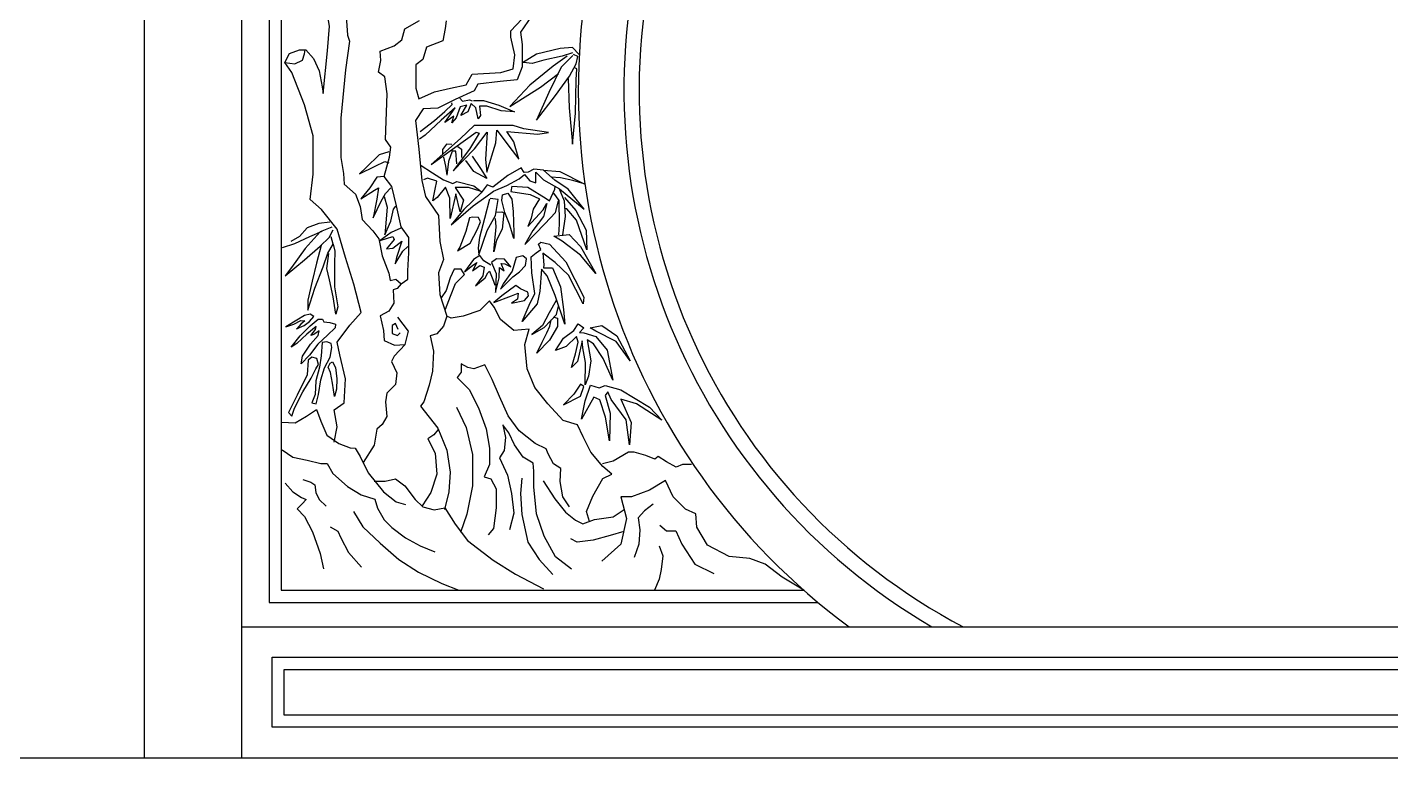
# Model space of a CAD drawing. Extents: x -66030 to 95157, y -13132 to 45879.
# Drawn here: x -44805 to -42565, y 39315 to 40515 of the extents above; entities that cross this region are included whole.
import ezdxf

# ---------------------------------------------------------------- set-up
doc = ezdxf.new("R2010")
doc.units = 0
doc.header["$LTSCALE"] = 100
doc.header["$MEASUREMENT"] = 0
for name, color, linetype in [('3', 11, 'CONTINUOUS'), ('4', 121, 'CONTINUOUS'), ('7', 105, 'CONTINUOUS')]:
    doc.layers.add(name, color=color, linetype=linetype)

msp = doc.modelspace()

# ---------------------------------------------------------------- linework, layer by layer
at = {"layer": '3', "color": 2}
msp.add_line((-66009.4, 39315.3), (95156.9, 39315.3), dxfattribs=at)
at = {"layer": '3', "linetype": 'ByBlock'}
for points in [[(-42119.6, 39570.3), (-41217.6, 39570.3), (-41217.6, 41665.3), (-44407.6, 41665.3), (-44407.6, 39570.3), (-44407.6, 39570.3), (-43505.5, 39570.3)], [(-44381.9, 40457.2), (-44365.2, 40455.2), (-44352.7, 40461.4), (-44349.6, 40471.4), (-44348.3, 40478.3)], [(-43917.9, 40467.9), (-43941, 40451.2), (-43979.3, 40420.1), (-44012, 40385.1), (-43961.8, 40416.9), (-43932.3, 40439.2)], [(-43898, 40470.3), (-43909.2, 40482.2), (-43929.1, 40480.6), (-43968.1, 40471), (-43991.2, 40456.7)], [(-43909.2, 40473.4), (-43925.9, 40467.9), (-43956.2, 40461.5), (-43975.3, 40455.9), (-43989.7, 40457.5)], [(-43908.4, 40468.7), (-43927.5, 40449.6), (-43948.2, 40408.2), (-43968.1, 40362.8), (-43937.1, 40403.4), (-43914, 40435.2), (-43902.8, 40455.1), (-43900.4, 40467.1), (-43907.6, 40470.3)], [(-43916.3, 40431.3), (-43914.8, 40382.7), (-43909.2, 40323), (-43904.4, 40374), (-43902.8, 40428.9), (-43902, 40447.2), (-43905.2, 40448.8)], [(-44094.3, 40398.8), (-44089.6, 40394.1), (-44078.2, 40395.9), (-44073.8, 40394.2)], [(-44071.6, 40395), (-44055.5, 40395), (-44030, 40387.4), (-44004.4, 40376.1), (-44026.2, 40378), (-44049.8, 40385.5), (-44062.1, 40385.5), (-44060.2, 40370.4), (-44064, 40364.7), (-44067.8, 40382.7), (-44075.4, 40390.3), (-44081.1, 40376.1), (-44092.4, 40370.4), (-44082.9, 40387.4), (-44093.4, 40384.6), (-44100, 40366.6), (-44107.6, 40358.1), (-44103.8, 40369.5), (-44118.9, 40359.1), (-44101.9, 40382.7), (-44124.6, 40362.9), (-44151.1, 40338.3), (-44160.5, 40331.7)], [(-44159.6, 40344), (-44135.9, 40361.9), (-44118.9, 40377), (-44106.6, 40388.4), (-44107.6, 40391.2)], [(-43948.4, 40342.6), (-43989, 40348.2), (-44006.7, 40353.8), (-44070.6, 40353.8), (-44092.9, 40332.3), (-44141.4, 40290), (-44067.3, 40343), (-44062.6, 40341.2), (-44078.5, 40315.1), (-44105.1, 40279.7), (-44070.1, 40315.6), (-44049.1, 40343), (-44051.9, 40297.9), (-44050, 40277.4), (-44035.1, 40325.3), (-44033.3, 40346.3), (-44008.1, 40312.8), (-43997.3, 40298.8), (-44005.3, 40327.2), (-44016.9, 40344), (-43966.1, 40339.8), (-43948.4, 40342.6)], [(-44211, 40310.5), (-44226.7, 40306), (-44248.1, 40284.7), (-44259.3, 40274.6), (-44233.5, 40286.9), (-44217.7, 40294.8), (-44211, 40292.5)], [(-44107.6, 40322.5), (-44116.3, 40323.1), (-44122.5, 40314.5), (-44122.5, 40307)], [(-44098.9, 40290.9), (-44100.8, 40312), (-44107, 40312), (-44112.6, 40294.6), (-44115.7, 40272.3)], [(-44097.7, 40319.4), (-44091.5, 40315.1), (-44091.5, 40301.5)], [(-44159.2, 40289.1), (-44139.2, 40276.1), (-44121.3, 40264.9), (-44105.8, 40258.7), (-44098.9, 40261.8), (-44071, 40255), (-44059.2, 40245.7), (-44079.7, 40251.9), (-44102, 40251.9), (-44088.4, 40231.5), (-44093.4, 40212.3), (-44100.8, 40241.4), (-44110.1, 40201.1), (-44110.7, 40234.6), (-44117.5, 40252.5), (-44131.2, 40235.8), (-44138.6, 40230.2), (-44134.9, 40249.4), (-44131.8, 40262.4), (-44147.3, 40267.4), (-44154.1, 40264.9)], [(-44121.3, 40302.1), (-44117.5, 40287.2), (-44115.7, 40272.3)], [(-44073.7, 40303.3), (-44060, 40283.2), (-44049.9, 40266.7), (-44071, 40278.6), (-44082.9, 40294.1), (-44084.7, 40295.9)], [(-43988.5, 40276.7), (-43993.5, 40284.1), (-44015.2, 40271.7), (-44040, 40252.5)], [(-44218.8, 40270.2), (-44230.5, 40269), (-44242.3, 40251.7), (-44256.8, 40233.7), (-44234.6, 40247.5), (-44227.7, 40251.7), (-44230.5, 40233), (-44236.7, 40202.5), (-44223.5, 40229.5), (-44216.6, 40242), (-44207.6, 40251.7)], [(-44040, 40252.5), (-44049.3, 40256.2), (-44059.2, 40243.2), (-44087.8, 40216), (-44108.2, 40190.6), (-44072.3, 40222.2), (-44051.2, 40237), (-44038.8, 40246.3), (-44017.1, 40255.6), (-43996.6, 40266.1), (-43987.9, 40273.6), (-43979.2, 40263.1), (-43969.3, 40260), (-43969.3, 40277.3), (-43956.9, 40264.9), (-43930.3, 40250), (-43889.9, 40216.6), (-43916, 40249.4), (-43938.3, 40264.3), (-43956.9, 40280.4), (-43972.4, 40282.3), (-43981.7, 40277.3), (-43988.5, 40276.7)], [(-43956.9, 40280.4), (-43929.6, 40278.5), (-43889.9, 40258.1), (-43908.5, 40263.7), (-43929, 40268), (-43944.5, 40269.2)], [(-44023.9, 40240.1), (-44015.2, 40242.6), (-44009, 40232.7), (-44006.5, 40212.9), (-44005.3, 40177.6), (-44005.3, 40168.3), (-44012.7, 40191.8), (-44020.2, 40211), (-44025.1, 40230.8), (-44023.9, 40240.1)], [(-44009, 40254.4), (-44010.3, 40245.7), (-43978.6, 40240.8), (-43963.1, 40233.3)], [(-44009, 40254.4), (-43982.3, 40252.5), (-43952.6, 40233.9), (-43947, 40230.2), (-43938.3, 40249.4), (-43937.7, 40254.4)], [(-43940.2, 40242.6), (-43931.5, 40230.8), (-43930.9, 40191.8), (-43932.1, 40174.5)], [(-43924.7, 40174.5), (-43920.3, 40204.2), (-43922.2, 40229.6), (-43930.3, 40249.4)], [(-44218.7, 40237.1), (-44213.8, 40219.8), (-44217.3, 40174.1), (-44207.6, 40196.9), (-44203.4, 40216.4), (-44199.2, 40221.2)], [(-44045.6, 40232.7), (-44053.7, 40201.1), (-44061.7, 40170.1), (-44064.2, 40152.8), (-44063, 40141.6), (-44049.3, 40181.3), (-44035.7, 40206.1), (-44031.3, 40232.1), (-44044.4, 40233.9)], [(-43963.1, 40233.3), (-43973.7, 40216.6), (-43976.8, 40201.7), (-43982.3, 40188.1), (-43957.5, 40215.4), (-43951.3, 40225.9), (-43956.9, 40204.2), (-43974.3, 40181.3), (-43987.3, 40158.4), (-43954.4, 40192.4), (-43937.1, 40211), (-43932.1, 40230.2)], [(-43922.2, 40235.8), (-43903.6, 40214.1), (-43886.8, 40181.9), (-43885.6, 40149.7), (-43902.3, 40198.6), (-43918.5, 40217.2), (-43921.6, 40217.8)], [(-44307.9, 40194.9), (-44325.9, 40192.7), (-44345.1, 40185.9), (-44357.5, 40171.3), (-44372.1, 40163.4)], [(-44063.6, 40203), (-44073.5, 40203.6), (-44078.5, 40202.3), (-44084.1, 40180), (-44094, 40154), (-44098.3, 40147.8), (-44077.2, 40160.8), (-44065.4, 40183.8), (-44060.5, 40195.5), (-44063.6, 40203)], [(-44035.1, 40211.6), (-44025.1, 40212.3), (-44022, 40210.4), (-44024.5, 40183.8), (-44033.8, 40165.8), (-44038.2, 40146.6), (-44034.4, 40187.5), (-44035.7, 40201.1)], [(-44385.6, 40153.3), (-44365.4, 40160), (-44340.6, 40171.3), (-44320.3, 40180.3)], [(-44304.5, 40187), (-44323.7, 40179.2), (-44348.4, 40152.1), (-44371, 40120.6), (-44381.1, 40107.1), (-44349.6, 40133), (-44323.7, 40155.5), (-44309, 40170.1), (-44302.2, 40182.5)], [(-44322.3, 40157), (-44329.7, 40127.6), (-44337, 40098.2), (-44343.7, 40066.8), (-44343.7, 40050.8), (-44332.3, 40086.9), (-44319, 40121.6), (-44310.9, 40144.3), (-44302.2, 40159), (-44305.6, 40171)], [(-44190.9, 40185.2), (-44206.9, 40178.2), (-44224.9, 40165.1), (-44204.1, 40171.3), (-44202, 40166.4), (-44214.5, 40151.2), (-44204.1, 40152.6), (-44189.5, 40163.7), (-44198.5, 40137.3), (-44200.6, 40126.9), (-44188.1, 40147.7), (-44179.8, 40155.4)], [(-43939.8, 40172.1), (-43914.7, 40175.1), (-43895.7, 40155), (-43870.6, 40110.9), (-43895.7, 40141), (-43925.8, 40164.1), (-43939.8, 40172.1)], [(-44302.2, 40159), (-44299.6, 40147.7), (-44300.2, 40126.9), (-44300.2, 40088.9), (-44294.9, 40056.1), (-44298.2, 40044.1), (-44302.2, 40072.2), (-44308.3, 40100.2), (-44312.9, 40118.9), (-44309.6, 40143.6)], [(-43960.9, 40162.1), (-43946.9, 40159.1), (-43919.8, 40130), (-43890.7, 40071.8), (-43891.7, 40060.8), (-43915.7, 40107.9), (-43937.8, 40129), (-43957.9, 40144), (-43955.9, 40125), (-43956.9, 40120), (-43941.8, 40120), (-43928.8, 40088.9), (-43923.8, 40051.8), (-43921.8, 40027.7), (-43937.8, 40074.8), (-43950.9, 40106.9), (-43959.9, 40118), (-43962.9, 40081.9), (-43966.9, 40060.8), (-43992, 40031.7), (-43980, 40058.8), (-43970.9, 40077.9), (-43976, 40111.9), (-43977, 40138), (-43968.9, 40145), (-43960.9, 40150), (-43964.9, 40159.1), (-43960.9, 40162.1)], [(-44043.4, 40124.7), (-44055, 40131.5), (-44061.2, 40140.4), (-44071.5, 40133.6), (-44086.6, 40113.7), (-44073.5, 40124), (-44066, 40128.8), (-44073.5, 40115.1), (-44061.2, 40124), (-44054.3, 40121.3), (-44056.4, 40106.9), (-44068.7, 40090.4), (-44052.3, 40103.5), (-44048.2, 40111.7), (-44045.4, 40114.4), (-44038.6, 40098), (-44036.5, 40091.8)], [(-44010.5, 40121.9), (-44020.7, 40134.3), (-44033.8, 40135), (-44042, 40128.8), (-44034.4, 40111), (-44035.8, 40079.5), (-44029.6, 40103.5), (-44029, 40120.6), (-44021.4, 40115.1), (-44026.2, 40127.4), (-44020.1, 40126.7), (-44010.5, 40121.9)], [(-43984.4, 40135), (-43990.6, 40139.7), (-44001.5, 40137), (-44008.4, 40114.4), (-44022.8, 40093.9), (-44027.6, 40085), (-44007, 40105.5), (-43996.1, 40113.7), (-43986.5, 40124), (-43984.4, 40135)], [(-44117.6, 40052.4), (-44109.4, 40073.4), (-44101.1, 40094.5), (-44086.4, 40109.1), (-44092.1, 40118), (-44103.6, 40118), (-44110, 40103.4), (-44116.4, 40083), (-44125.1, 40070.7)], [(-43982.6, 40080.3), (-43994.4, 40085.7), (-44001.9, 40091), (-44025.4, 40073.9), (-44038.2, 40063.2), (-44009.3, 40073.9), (-43998.6, 40078.2), (-43999.7, 40068.6), (-44009.3, 40062.2), (-43988, 40066.5), (-43981.5, 40073.9), (-43982.6, 40080.3)], [(-43936.1, 40066.5), (-43947.6, 40046), (-43958.4, 40025.5), (-43975.9, 40010.5), (-43955.4, 40021.9), (-43945.2, 40032.8), (-43935.5, 40043.6), (-43931.9, 40056.9)], [(-44362.5, 40019.8), (-44349.8, 40025.5), (-44341.2, 40031.9), (-44334.3, 40039.9), (-44340.1, 40043.9), (-44349.2, 40041.6), (-44361.9, 40034.1), (-44380.2, 40023.3), (-44367, 40027.3), (-44355.6, 40033.6), (-44348.7, 40033), (-44355.6, 40027.8), (-44361.9, 40019.8)], [(-43939.7, 40038.8), (-43933.7, 40037.6), (-43933.7, 40023.7), (-43947, 40001.4), (-43967.5, 39979.7), (-43959, 39997.8), (-43951.2, 40013.5), (-43946.4, 40024.3), (-43944, 40034.6)], [(-44371.6, 39990), (-44356.7, 40008.3), (-44340.1, 40025), (-44326.9, 40035.9), (-44320, 40035.9), (-44317.7, 40031.3), (-44307.9, 40030.1), (-44298.7, 40027.3), (-44299.3, 40021.5), (-44311.4, 40009.5), (-44327.4, 39994.6), (-44341.2, 39976.8), (-44355, 39962.5), (-44352.7, 39975.1), (-44339.5, 39994.6), (-44326.9, 40008.9), (-44325.1, 40016.4), (-44334.3, 40010.6), (-44338.9, 40008.9), (-44331.5, 40018.7), (-44330.3, 40023.8), (-44345.8, 40011.2), (-44361.9, 39995.7), (-44371.6, 39990)], [(-43890.3, 40013.1), (-43870.7, 40007.5), (-43852, 39985.1), (-43842.6, 39935.6), (-43858.5, 39971.1), (-43874.4, 39995.4), (-43884.7, 40001.9), (-43879.1, 39967.4), (-43882.8, 39942.1), (-43888.4, 39928.1), (-43887.5, 39964.6), (-43892.2, 39988.8), (-43893.1, 40000.1), (-43900.6, 39966.4), (-43910.9, 39956.2), (-43904.3, 39978.6), (-43899.7, 39998.2), (-43902.5, 40007.5), (-43919.3, 39990.7), (-43937.1, 39984.2), (-43924, 40004.7), (-43907.1, 40016.9), (-43899.7, 40028.1), (-43890.3, 40021.5), (-43897.8, 40014.1), (-43890.3, 40013.1)], [(-43880.2, 40021.5), (-43860.7, 40025.6), (-43836.4, 40008.6), (-43814.5, 39967.2), (-43837.2, 39998.8), (-43870.5, 40015.8), (-43880.2, 40021.5)], [(-44305.6, 39995.7), (-44312.5, 39998.6), (-44320.5, 39997.4), (-44322.3, 39975.7), (-44324.6, 39956.7), (-44330.9, 39934.4), (-44332, 39912), (-44337.2, 39898.2), (-44330.3, 39896.5), (-44326.3, 39912), (-44322.8, 39936.1), (-44316.5, 39955.6), (-44307.3, 39973.4), (-44304.5, 39989.4), (-44305.6, 39995.7)], [(-44326.3, 39961.3), (-44329.2, 39971.1), (-44337.2, 39973.4), (-44343.5, 39968.2), (-44345.2, 39944.1), (-44361.3, 39910.9), (-44375.7, 39882.2), (-44370.5, 39876.5), (-44365.9, 39889.6), (-44352.1, 39916.6), (-44338.3, 39939), (-44330.9, 39954.4), (-44326.3, 39961.3)], [(-44307.3, 39963.6), (-44303.3, 39965.9), (-44298.7, 39956.2), (-44296.4, 39937.8), (-44297, 39920.6), (-44299.9, 39908.6), (-44303.3, 39930.4), (-44306.8, 39948.1), (-44310.8, 39956.7), (-44307.3, 39963.6)], [(-43914.2, 39727.7), (-43925, 39744), (-43929.3, 39768.9), (-43928.3, 39790.5), (-43940.2, 39798.1), (-43948.8, 39814.3), (-43952.1, 39823), (-43970.5, 39831.7), (-43996.5, 39852.2), (-44015, 39877.1), (-44029, 39908.5), (-44041, 39936.7), (-44052.9, 39960.5), (-44071.3, 39954), (-44081.1, 39956.1), (-44091.9, 39962.6), (-44091.9, 39948.6), (-44098.4, 39939.9), (-44078.9, 39920.4), (-44063.7, 39890.1), (-44050.7, 39855.5), (-44045.3, 39824.1), (-44045.3, 39797), (-44054, 39776.5), (-44043.1, 39773.2), (-44034.5, 39757), (-44034.5, 39725.6), (-44038.8, 39692), (-44047.5, 39681.2)], [(-43896, 39929.1), (-43907.1, 39912.5), (-43923.8, 39895.1), (-43896, 39909.3), (-43890.5, 39925.2), (-43896, 39929.1)], [(-43879.4, 39927.6), (-43865.1, 39922.8), (-43855.6, 39926.8), (-43829.5, 39919.6), (-43782.7, 39891.1), (-43762.1, 39869.7), (-43804.1, 39896.7), (-43829.5, 39904.6), (-43812.8, 39865.8), (-43815.2, 39829.4), (-43820.7, 39870.5), (-43845.3, 39903.8), (-43850.9, 39916.5), (-43855.6, 39910.1), (-43846.9, 39881.6), (-43848.5, 39835.7), (-43854.8, 39874.5), (-43864.3, 39903), (-43873.8, 39907.8), (-43894.5, 39871.3), (-43888.1, 39901.4), (-43879.4, 39927.6)], [(-44099.7, 39891), (-44083.9, 39858), (-44073.3, 39813.2), (-44073.3, 39761.8), (-44082.6, 39715.6), (-44093.1, 39685.3)], [(-43910.9, 39624.9), (-43936.9, 39645.5), (-43955.4, 39679), (-43968.4, 39715.8), (-43972.7, 39760.2), (-43972.7, 39786.2), (-43973.8, 39799.2), (-43990, 39808.9), (-44004.1, 39829.5), (-44013.9, 39849), (-44023.6, 39862), (-44019.3, 39841.4), (-44021.5, 39819.8), (-44029, 39807.8), (-44016, 39779.7), (-44009.5, 39749.4), (-44005.2, 39716.9), (-44012.8, 39689.9)], [(-44129.6, 39854.4), (-44137, 39845.7), (-44147, 39839.4), (-44134.6, 39815.8), (-44132.1, 39780.9), (-44142, 39751), (-44156.3, 39728.9)], [(-44386.4, 39820.9), (-44368.5, 39809.2), (-44345.1, 39803.9), (-44322.7, 39798.5), (-44312, 39798.5), (-44303, 39782.4), (-44278.8, 39760.9), (-44256.4, 39747.4), (-44233.9, 39740.3), (-44229.5, 39725), (-44218.7, 39706.2), (-44206.1, 39693.7), (-44183.7, 39676.7), (-44159.5, 39663.2), (-44135.3, 39653.4)], [(-44352.3, 39772.5), (-44338.9, 39768), (-44332.6, 39763.5), (-44330.8, 39751), (-44325.4, 39739.4), (-44313.8, 39728.6)], [(-43992.2, 39774.3), (-43994.4, 39749.4), (-43992.2, 39714.8), (-43982.4, 39669.3), (-43964, 39641.1), (-43941.3, 39616.2)], [(-43957.3, 39770.3), (-43938.1, 39740.7), (-43920.4, 39718.6), (-43904.1, 39705.3), (-43892.3, 39699.4), (-43873.1, 39706.8), (-43842, 39711.2), (-43824.3, 39723)], [(-44381, 39766.2), (-44368.5, 39751.9), (-44354.1, 39742.9), (-44346.9, 39739.4), (-44353.2, 39732.2), (-44361.3, 39724.1), (-44349.6, 39711.6), (-44336.2, 39686.5), (-44323.6, 39650.7), (-44318.2, 39625.6)], [(-43776.4, 39731.6), (-43790.5, 39720.7), (-43801.4, 39709.5), (-43798.2, 39689.5), (-43799.8, 39666.2), (-43807.6, 39644.4)], [(-44307.5, 39694.6), (-44294.9, 39687.4), (-44289.5, 39676.7), (-44277, 39652.5), (-44255.5, 39628.3)], [(-43824.8, 39687.2), (-43847, 39680.1), (-43875.2, 39672.5), (-43901.2, 39669.3), (-43912, 39674.7)], [(-43765.5, 39697.3), (-43754.6, 39688), (-43739, 39688), (-43729.6, 39666.2), (-43707.8, 39633.5), (-43676.6, 39617.9)], [(-43766.5, 39663.2), (-43760.5, 39646.7), (-43763.2, 39624.3), (-43766.5, 39608.4), (-43774.4, 39590.3)]]:
    msp.add_lwpolyline(points, dxfattribs=at)
msp.add_lwpolyline([(-42306.8, 39530.3, 0.761895), (-42812.6, 41432.7, 0.761895), (-43318.4, 39530.3)], format="xyb", dxfattribs=at)
msp.add_lwpolyline([(-44382.6, 39385.3), (-44382.6, 39460.3), (-41242.6, 39460.3), (-41242.6, 39385.3)], close=True, dxfattribs=at)
at = {"layer": '4', "linetype": 'ByBlock'}
for p, q in [((-44612.6, 39315.3), (-44612.6, 41715.3)), ((-43266.9, 39530.3), (-42358.3, 39530.3)), ((-44612.6, 39315.3), (-41012.6, 39315.3))]:
    msp.add_line(p, q, dxfattribs=at)
msp.add_lwpolyline([(-42358.3, 39530.3, 0.779627), (-42812.6, 41407.7, 0.779627), (-43266.9, 39530.3, 0.720171)], format="xyb", dxfattribs=at)
at = {"layer": '7', "linetype": 'ByBlock'}
for p, q in [((-44452.6, 39315.3), (-44452.6, 41715.3)), ((-44452.6, 39530.3), (-41172.6, 39530.3))]:
    msp.add_line(p, q, dxfattribs=at)
for points in [[(-42096.3, 39590.3), (-41237.6, 39590.3), (-41237.6, 41645.3), (-44387.6, 41645.3), (-44387.6, 39590.3), (-43528.8, 39590.3)], [(-43870.2, 40716), (-43866.6, 40701.7), (-43878.5, 40681.5), (-43884.5, 40666), (-43903.6, 40651.7), (-43908.3, 40645.7), (-43914.3, 40619.5), (-43937, 40607.6), (-43958.5, 40589.7), (-43962.1, 40563.5), (-43976.4, 40533.7), (-43994.3, 40507.4), (-43991.9, 40487.2), (-43991.9, 40450.2), (-44000.2, 40428.8), (-44027.7, 40426.4), (-44064.7, 40421.6), (-44070.6, 40410.9), (-44101.7, 40396.6), (-44130.3, 40382.3), (-44154.2, 40381.1), (-44167.3, 40362)], [(-44318.9, 40406.5), (-44311.6, 40476.4), (-44308.2, 40517.1), (-44312.8, 40542.6), (-44310.5, 40580.9), (-44312.8, 40609.9), (-44345.3, 40649.3)], [(-44282.2, 40549.6), (-44278.9, 40502.4), (-44275.6, 40492.5), (-44282.2, 40445.2), (-44289.9, 40366.1), (-44289.9, 40301.3), (-44285.5, 40274.9), (-44284.4, 40257.3), (-44265.7, 40240.9), (-44258, 40221.1), (-44254.6, 40199.4), (-44237, 40180.7), (-44227.1, 40167.5), (-44221.6, 40140), (-44210.6, 40111.5), (-44208.4, 40099.4), (-44199.6, 40101.6), (-44190.8, 40093.9), (-44197.4, 40086.2), (-44204, 40084), (-44202.9, 40062), (-44210.6, 40048.8), (-44224.9, 40041.1), (-44219.4, 40017), (-44218.3, 40000.5), (-44201.8, 39992.8), (-44184.2, 39993.9), (-44178.7, 40015.9), (-44196.3, 40038.9)], [(-44190.8, 40093.9), (-44179.4, 40101.4), (-44179.4, 40115.3), (-44178.1, 40144.5), (-44178.1, 40169.9), (-44190.8, 40187.7), (-44198.5, 40222), (-44206.1, 40253.7), (-44218.8, 40270.2), (-44209.9, 40301.9), (-44207.4, 40318.5), (-44216.3, 40331.1), (-44213.7, 40406.1), (-44217.5, 40434), (-44227.7, 40441.6), (-44223.9, 40460.6), (-44225.2, 40475.9), (-44202.3, 40484.8), (-44189.5, 40494.7), (-44184.5, 40512.5), (-44160.3, 40526.4)], [(-44116.9, 40525.8), (-44118.2, 40513.2), (-44122, 40492.8), (-44148.7, 40482.7), (-44155.1, 40462.4), (-44166.5, 40453.5), (-44166.5, 40415.4), (-44161.4, 40397.6), (-44136, 40409.1), (-44109.3, 40415.4), (-44083.9, 40420.5), (-44073.7, 40438.3), (-44026.7, 40440.8), (-44006.4, 40447.1), (-44003.8, 40470), (-44010.2, 40499.2), (-44010.2, 40509.3), (-43992.4, 40528.4)], [(-44381.9, 40457.2), (-44373.9, 40472), (-44357.7, 40478.3), (-44347.1, 40478.3), (-44334.6, 40463.9), (-44325.2, 40443.9), (-44320.2, 40417.7), (-44318.9, 40406.5)], [(-44300.6, 39833.5), (-44296, 39859), (-44300.6, 39886.9), (-44284.4, 39898.5), (-44282, 39937.9), (-44291.3, 39977.3), (-44296, 39998.2), (-44275.1, 40026), (-44256.5, 40046.8), (-44268.1, 40093.2), (-44282, 40137.3), (-44296, 40183.6), (-44321.5, 40216.1), (-44340.1, 40232.3), (-44335.4, 40274.1), (-44335.4, 40336.7), (-44349.4, 40387.7), (-44370.2, 40441), (-44381.9, 40457.2)], [(-44167.3, 40362), (-44161.5, 40314.8), (-44156.8, 40263.5), (-44150.8, 40237.3), (-44129.3, 40206.3), (-44126.9, 40163.4), (-44121, 40133.6), (-44129.3, 40112.1), (-44126.9, 40076.4), (-44115.7, 40040.8)], [(-43880.9, 39703.4), (-43886.3, 39719.6), (-43875.4, 39744.9), (-43859.2, 39773.8), (-43844.7, 39781), (-43859.2, 39793.6), (-43879.1, 39817.1), (-43891.7, 39842.3), (-43900.7, 39862.2), (-43924.2, 39869.4), (-43949.5, 39896.5), (-43971.2, 39923.5), (-43983.8, 39954.2), (-43987.4, 39993.9), (-43980.2, 40019.1), (-44005.5, 40017.3), (-44027.2, 40035.4), (-44038, 40055.2), (-44045.2, 40066), (-44061.5, 40049.8), (-44088.6, 40040.8), (-44108.4, 40037.2), (-44115.7, 40040.8), (-44121.1, 40024.5), (-44131.9, 40011.9), (-44142.8, 40008.3), (-44137.3, 39983), (-44139.1, 39950.6), (-44144.6, 39927.1), (-44153.6, 39900.1), (-44159, 39892.8), (-44130.1, 39856.8), (-44115.7, 39820.7), (-44110.2, 39784.6), (-44112.1, 39752.1), (-44119.3, 39723.3)], [(-44195.3, 40018.8), (-44199.7, 40028.7), (-44205.2, 40025.4), (-44205.2, 40012.2), (-44196.4, 40008.9), (-44192, 40013.3)], [(-44184.2, 39993.9), (-44201.9, 39974.8), (-44206.3, 39966.1), (-44197.5, 39947.4), (-44199.7, 39928.7), (-44214, 39914.4), (-44216.2, 39900.1), (-44214, 39876), (-44221.7, 39862.8), (-44230.5, 39855.1), (-44234.9, 39828.7), (-44253.2, 39800.3)], [(-44386.6, 39866.8), (-44364.9, 39865.7), (-44346, 39876.4), (-44329.9, 39887.2), (-44322.7, 39868.3), (-44312.9, 39845.1), (-44293.1, 39831.6), (-44274.3, 39824.5), (-44266.2, 39823.6), (-44258.1, 39810.1), (-44244.7, 39783.3), (-44219.6, 39751.9), (-44199, 39735.8), (-44183.7, 39731.3)], [(-43713.4, 39796.8), (-43728.2, 39796.8), (-43738.6, 39792.4), (-43754.8, 39801.3), (-43768.1, 39810.1), (-43774, 39805.7), (-43788.8, 39811.6), (-43808, 39817.5), (-43816.9, 39817.5), (-43842, 39802.7), (-43859.8, 39798.3)], [(-44234.8, 39769.8), (-44216.9, 39769.8), (-44199.9, 39773.4), (-44184.6, 39761.8), (-44167.6, 39739.4), (-44155, 39727.7), (-44136.2, 39722.3), (-44119.1, 39725.9), (-44102.1, 39699), (-44081.5, 39672.2), (-44039.3, 39639.9), (-44002.6, 39616.6), (-43956.8, 39592.5)], [(-43528.8, 39590.3), (-43564.4, 39611.7), (-43592.4, 39633.5), (-43617.4, 39642.8), (-43651.7, 39645.9), (-43687.5, 39664.6), (-43704.7, 39694.2), (-43706.3, 39716), (-43723.4, 39723.8), (-43743.7, 39744), (-43756.2, 39770.5), (-43782.7, 39754.9), (-43812.3, 39744), (-43829.4, 39744), (-43820.1, 39708.2), (-43829.4, 39666.2), (-43860.6, 39638.1)], [(-44268.9, 39719.7), (-44253.7, 39694.6), (-44225, 39667.7), (-44194.5, 39640.8), (-44162.2, 39620.2), (-44123.6, 39601.4), (-44095.8, 39590.7)]]:
    msp.add_lwpolyline(points, dxfattribs=at)
msp.add_lwpolyline([(-42170.6, 39530.3, 0.720483), (-42812.6, 41507.7, 0.720483), (-43454.6, 39530.3)], format="xyb", dxfattribs=at)
msp.add_lwpolyline([(-44402.6, 39365.3), (-44402.6, 39480.3), (-41222.6, 39480.3), (-41222.6, 39365.3)], close=True, dxfattribs=at)

doc.saveas('drawing.dxf')
